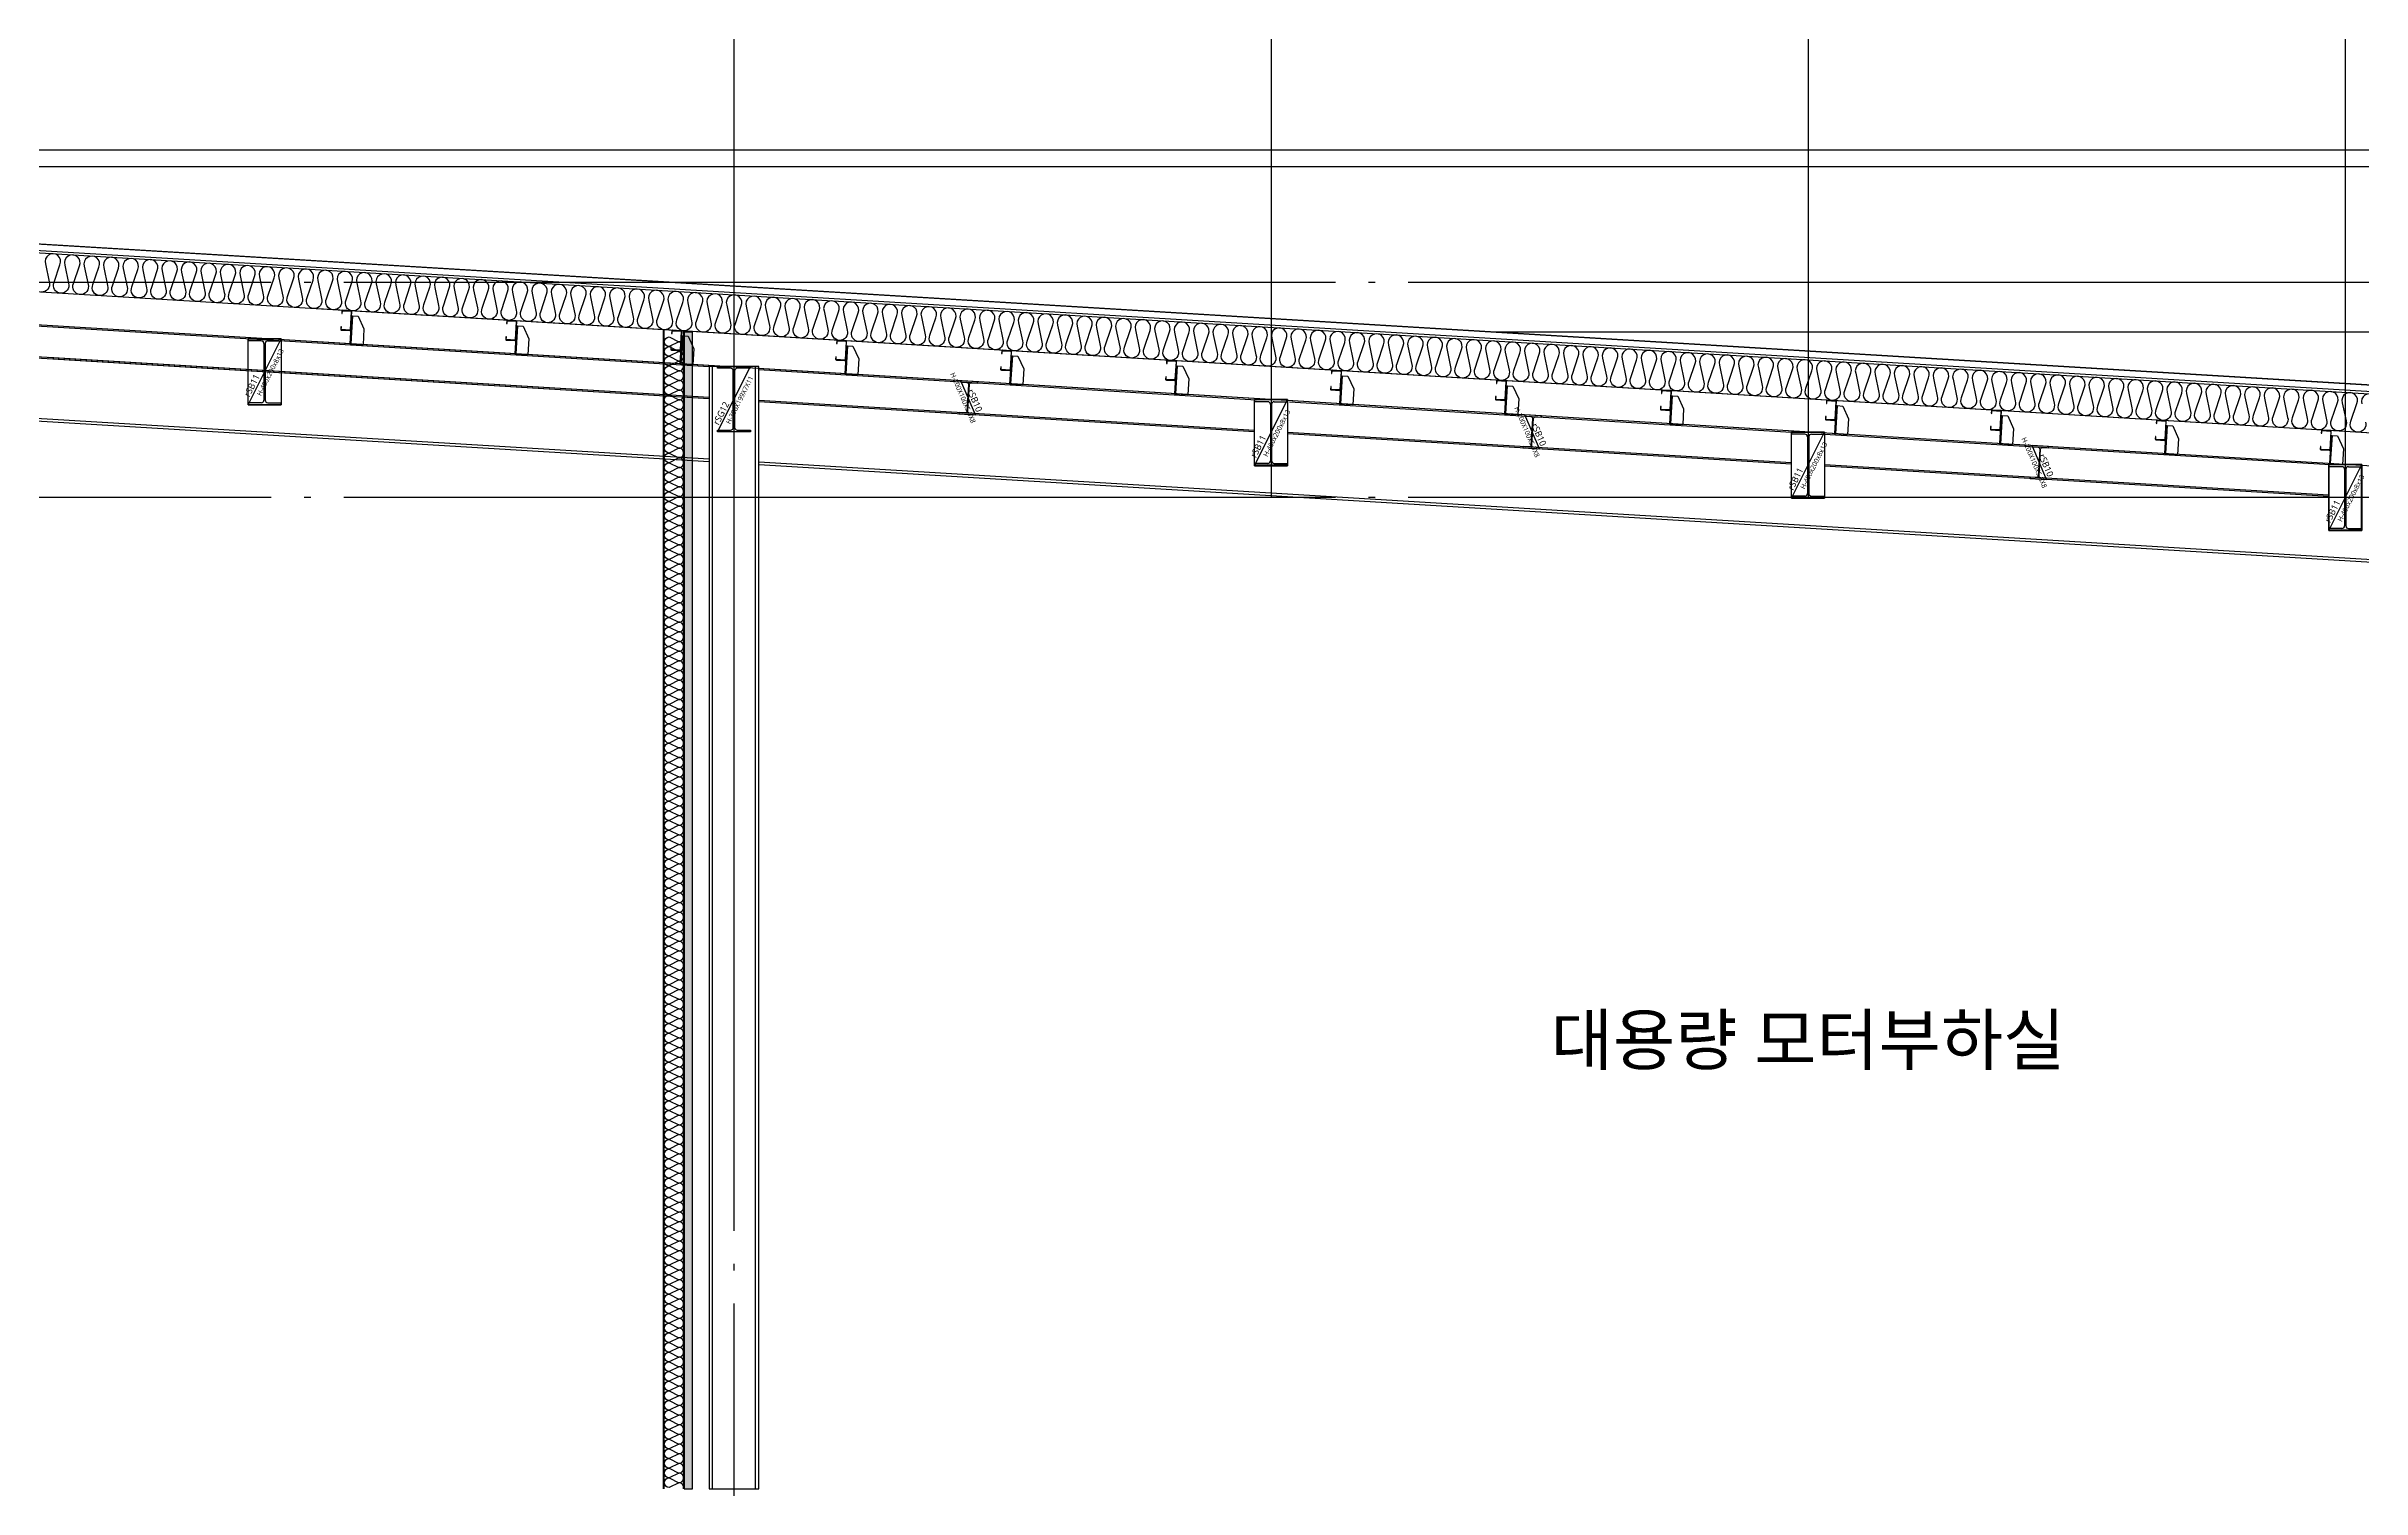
# Model space of a CAD drawing. Header units: millimetres. Extents: x 0 to 672800, y 0 to 118800.
# Drawn here: x 418739 to 432750, y 26444 to 35171 of the extents above; entities that cross this region are included whole.
import ezdxf
from ezdxf.enums import TextEntityAlignment as Align

# ---------------------------------------------------------------- set-up
doc = ezdxf.new("R2010")
doc.units = ezdxf.units.MM
doc.header["$LTSCALE"] = 200
doc.linetypes.add('CEN-GAUN', pattern=[32.2, 30, -1, 0.2, -1])
doc.layers.get('DEFPOINTS').update_dxf_attribs({"color": 137})
for name, color, linetype in [('0-S-col', 4, 'Continuous'), ('01외벽패널', 3, 'Continuous'), ('09GIRDER', 2, 'Continuous'), ('6ELE', 6, 'Continuous'), ('8ELE', 8, 'Continuous'), ('A-ELE-9', 9, 'Continuous'), ('A-STL4', 4, 'Continuous'), ('CEN', 1, 'CEN-GAUN'), ('ELE-6', 6, 'Continuous'), ('ELE-8', 8, 'Continuous'), ('HAT-253', 253, 'Continuous'), ('HAT-INS', 252, 'Continuous'), ('Insul', 252, 'Continuous'), ('PANEL', 6, 'Continuous'), ('S-253', 252, 'Continuous'), ('STEEL-E', 6, 'Continuous'), ('SYP_INSUL', 252, 'Continuous')]:
    doc.layers.add(name, color=color, linetype=linetype)
doc.layers.add('Defpoint', color=125, linetype='Continuous', plot=False)
doc.layers.add('TXT-1', color=137, linetype='Continuous', plot=False)
doc.styles.add('스타일1', font='malgun.ttf')

# ---------------------------------------------------------------- blocks, each defined once
blk = doc.blocks.new('*U292')
at = {"layer": 'HAT-INS'}
for points in [[(0, 0, 0.414214), (0.25, 0.25), (0, 0.75, -1), (0.5, 0.75), (0.25, 0.25, 0.414214), (0.5, 0)], [(0.5, 0, 0.414214), (0.75, 0.25), (0.5, 0.75, -1), (1, 0.75), (0.75, 0.25, 0.414214), (1, 0)], [(1, 0, 0.414214), (1.25, 0.25), (1, 0.75, -1), (1.5, 0.75), (1.25, 0.25, 0.414214), (1.5, 0)], [(1.5, 0, 0.414214), (1.75, 0.25), (1.5, 0.75, -1), (2, 0.75), (1.75, 0.25, 0.414214), (2, 0)], [(2, 0, 0.414214), (2.25, 0.25), (2, 0.75, -1), (2.5, 0.75), (2.25, 0.25, 0.414214), (2.5, 0)], [(2.5, 0, 0.414214), (2.75, 0.25), (2.5, 0.75, -1), (3, 0.75), (2.75, 0.25, 0.414214), (3, 0)], [(3, 0, 0.414214), (3.25, 0.25), (3, 0.75, -1), (3.5, 0.75), (3.25, 0.25, 0.414214), (3.5, 0)], [(3.5, 0, 0.414214), (3.75, 0.25), (3.5, 0.75, -1), (4, 0.75), (3.75, 0.25, 0.414214), (4, 0)], [(4, 0, 0.414214), (4.25, 0.25), (4, 0.75, -1), (4.5, 0.75), (4.25, 0.25, 0.414214), (4.5, 0)], [(4.5, 0, 0.414214), (4.75, 0.25), (4.5, 0.75, -1), (5, 0.75), (4.75, 0.25, 0.414214), (5, 0)], [(5, 0, 0.414214), (5.25, 0.25), (5, 0.75, -1), (5.5, 0.75), (5.25, 0.25, 0.414214), (5.5, 0)], [(5.5, 0, 0.414214), (5.75, 0.25), (5.5, 0.75, -1), (6, 0.75), (5.75, 0.25, 0.414214), (6, 0)], [(6, 0, 0.414214), (6.25, 0.25), (6, 0.75, -1), (6.5, 0.75), (6.25, 0.25, 0.414214), (6.5, 0)], [(6.5, 0, 0.414214), (6.75, 0.25), (6.5, 0.75, -1), (7, 0.75), (6.75, 0.25, 0.414214), (7, 0)], [(7, 0, 0.414214), (7.25, 0.25), (7, 0.75, -1), (7.5, 0.75), (7.25, 0.25, 0.414214), (7.5, 0)], [(7.5, 0, 0.414214), (7.75, 0.25), (7.5, 0.75, -1), (8, 0.75), (7.75, 0.25, 0.414214), (8, 0)], [(8, 0, 0.414214), (8.25, 0.25), (8, 0.75, -1), (8.5, 0.75), (8.25, 0.25, 0.414214), (8.5, 0)], [(8.5, 0, 0.414214), (8.75, 0.25), (8.5, 0.75, -1), (9, 0.75), (8.75, 0.25, 0.414214), (9, 0)], [(9, 0, 0.414214), (9.25, 0.25), (9, 0.75, -1), (9.5, 0.75), (9.25, 0.25, 0.414214), (9.5, 0)], [(9.5, 0, 0.414214), (9.75, 0.25), (9.5, 0.75, -1), (10, 0.75), (9.75, 0.25, 0.414214), (10, 0)], [(10, 0, 0.414214), (10.25, 0.25), (10, 0.75, -1), (10.5, 0.75), (10.25, 0.25, 0.414214), (10.5, 0)], [(10.5, 0, 0.414214), (10.75, 0.25), (10.5, 0.75, -1), (11, 0.75), (10.75, 0.25, 0.414214), (11, 0)], [(11, 0, 0.414214), (11.25, 0.25), (11, 0.75, -1), (11.5, 0.75), (11.25, 0.25, 0.414214), (11.5, 0)], [(11.5, 0, 0.414214), (11.75, 0.25), (11.5, 0.75, -1), (12, 0.75), (11.75, 0.25, 0.414214), (12, 0)], [(12, 0, 0.414214), (12.25, 0.25), (12, 0.75, -1), (12.5, 0.75), (12.25, 0.25, 0.414214), (12.5, 0)], [(12.5, 0, 0.414214), (12.75, 0.25), (12.5, 0.75, -1), (13, 0.75), (12.75, 0.25, 0.414214), (13, 0)], [(13, 0, 0.414214), (13.25, 0.25), (13, 0.75, -1), (13.5, 0.75), (13.25, 0.25, 0.414214), (13.5, 0)], [(13.5, 0, 0.414214), (13.75, 0.25), (13.5, 0.75, -1), (14, 0.75), (13.75, 0.25, 0.414214), (14, 0)], [(14, 0, 0.414214), (14.25, 0.25), (14, 0.75, -1), (14.5, 0.75), (14.25, 0.25, 0.414214), (14.5, 0)], [(14.5, 0, 0.414214), (14.75, 0.25), (14.5, 0.75, -1), (15, 0.75), (14.75, 0.25, 0.414214), (15, 0)], [(15, 0, 0.414214), (15.25, 0.25), (15, 0.75, -1), (15.5, 0.75), (15.25, 0.25, 0.414214), (15.5, 0)], [(15.5, 0, 0.414214), (15.75, 0.25), (15.5, 0.75, -1), (16, 0.75), (15.75, 0.25, 0.414214), (16, 0)], [(16, 0, 0.414214), (16.25, 0.25), (16, 0.75, -1), (16.5, 0.75), (16.25, 0.25, 0.414214), (16.5, 0)], [(16.5, 0, 0.414214), (16.75, 0.25), (16.5, 0.75, -1), (17, 0.75), (16.75, 0.25, 0.414214), (17, 0)], [(17, 0, 0.414214), (17.25, 0.25), (17, 0.75, -1), (17.5, 0.75), (17.25, 0.25, 0.414214), (17.5, 0)], [(17.5, 0, 0.414214), (17.75, 0.25), (17.5, 0.75, -1), (18, 0.75), (17.75, 0.25, 0.414214), (18, 0)], [(18, 0, 0.414214), (18.25, 0.25), (18, 0.75, -1), (18.5, 0.75), (18.25, 0.25, 0.414214), (18.5, 0)], [(18.5, 0, 0.414214), (18.75, 0.25), (18.5, 0.75, -1), (19, 0.75), (18.75, 0.25, 0.414214), (19, 0)], [(19, 0, 0.414214), (19.25, 0.25), (19, 0.75, -1), (19.5, 0.75), (19.25, 0.25, 0.414214), (19.5, 0)], [(19.5, 0, 0.414214), (19.75, 0.25), (19.5, 0.75, -1), (20, 0.75), (19.75, 0.25, 0.414214), (20, 0)], [(20, 0, 0.414214), (20.25, 0.25), (20, 0.75, -1), (20.5, 0.75), (20.25, 0.25, 0.414214), (20.5, 0)], [(20.5, 0, 0.414214), (20.75, 0.25), (20.5, 0.75, -1), (21, 0.75), (20.75, 0.25, 0.414214), (21, 0)], [(21, 0, 0.414214), (21.25, 0.25), (21, 0.75, -1), (21.5, 0.75), (21.25, 0.25, 0.414214), (21.5, 0)], [(21.5, 0, 0.414214), (21.75, 0.25), (21.5, 0.75, -1), (22, 0.75), (21.75, 0.25, 0.414214), (22, 0)], [(22, 0, 0.414214), (22.25, 0.25), (22, 0.75, -1), (22.5, 0.75), (22.25, 0.25, 0.414214), (22.5, 0)], [(22.5, 0, 0.414214), (22.75, 0.25), (22.5, 0.75, -1), (23, 0.75), (22.75, 0.25, 0.414214), (23, 0)], [(23, 0, 0.414214), (23.25, 0.25), (23, 0.75, -1), (23.5, 0.75), (23.25, 0.25, 0.414214), (23.5, 0)], [(23.5, 0, 0.414214), (23.75, 0.25), (23.5, 0.75, -1), (24, 0.75), (23.75, 0.25, 0.414214), (24, 0)], [(24, 0, 0.414214), (24.25, 0.25), (24, 0.75, -1), (24.5, 0.75), (24.25, 0.25, 0.414214), (24.5, 0)], [(24.5, 0, 0.414214), (24.75, 0.25), (24.5, 0.75, -1), (25, 0.75), (24.75, 0.25, 0.414214), (25, 0)], [(25, 0, 0.414214), (25.25, 0.25), (25, 0.75, -1), (25.5, 0.75), (25.25, 0.25, 0.414214), (25.5, 0)], [(25.5, 0, 0.414214), (25.75, 0.25), (25.5, 0.75, -1), (26, 0.75), (25.75, 0.25, 0.414214), (26, 0)], [(26, 0, 0.414214), (26.25, 0.25), (26, 0.75, -1), (26.5, 0.75), (26.25, 0.25, 0.414214), (26.5, 0)], [(26.5, 0, 0.414214), (26.75, 0.25), (26.5, 0.75, -1), (27, 0.75), (26.75, 0.25, 0.414214), (27, 0)], [(27, 0, 0.414214), (27.25, 0.25), (27, 0.75, -1), (27.5, 0.75), (27.25, 0.25, 0.414214), (27.5, 0)], [(27.5, 0, 0.414214), (27.75, 0.25), (27.5, 0.75, -1), (28, 0.75), (27.75, 0.25, 0.414214), (28, 0)], [(28, 0, 0.414214), (28.25, 0.25), (28, 0.75, -1), (28.5, 0.75), (28.25, 0.25, 0.414214), (28.5, 0)], [(28.5, 0, 0.414214), (28.75, 0.25), (28.5, 0.75, -1), (29, 0.75), (28.75, 0.25, 0.414214), (29, 0)], [(29, 0, 0.414214), (29.25, 0.25), (29, 0.75, -1), (29.5, 0.75), (29.25, 0.25, 0.414214), (29.5, 0)], [(29.5, 0, 0.414214), (29.75, 0.25), (29.5, 0.75, -1), (30, 0.75), (29.75, 0.25, 0.414214), (30, 0)], [(30, 0, 0.414214), (30.25, 0.25), (30, 0.75, -1), (30.5, 0.75), (30.25, 0.25, 0.414214), (30.5, 0)], [(30.5, 0, 0.414214), (30.75, 0.25), (30.5, 0.75, -1), (31, 0.75), (30.75, 0.25, 0.414214), (31, 0)], [(31, 0, 0.414214), (31.25, 0.25), (31, 0.75, -1), (31.5, 0.75), (31.25, 0.25, 0.414214), (31.5, 0)], [(31.5, 0, 0.414214), (31.75, 0.25), (31.5, 0.75, -1), (32, 0.75), (31.75, 0.25, 0.414214), (32, 0)], [(32, 0, 0.414214), (32.25, 0.25), (32, 0.75, -1), (32.5, 0.75), (32.25, 0.25, 0.414214), (32.5, 0)], [(32.5, 0, 0.414214), (32.75, 0.25), (32.5, 0.75, -1), (33, 0.75), (32.75, 0.25, 0.414214), (33, 0)], [(33, 0, 0.414214), (33.25, 0.25), (33, 0.75, -1), (33.5, 0.75), (33.25, 0.25, 0.414214), (33.5, 0)], [(33.5, 0, 0.414214), (33.75, 0.25), (33.5, 0.75, -1), (34, 0.75), (33.75, 0.25, 0.414214), (34, 0)], [(34, 0, 0.414214), (34.25, 0.25), (34, 0.75, -1), (34.5, 0.75), (34.25, 0.25, 0.414214), (34.5, 0)], [(34.5, 0, 0.414214), (34.75, 0.25), (34.5, 0.75, -1), (35, 0.75), (34.75, 0.25, 0.414214), (35, 0)], [(35, 0, 0.414214), (35.25, 0.25), (35, 0.75, -1), (35.5, 0.75), (35.25, 0.25, 0.414214), (35.5, 0)], [(35.5, 0, 0.414214), (35.75, 0.25), (35.5, 0.75, -1), (36, 0.75), (35.75, 0.25, 0.414214), (36, 0)], [(36, 0, 0.414214), (36.25, 0.25), (36, 0.75, -1), (36.5, 0.75), (36.25, 0.25, 0.414214), (36.5, 0)], [(36.5, 0, 0.414214), (36.75, 0.25), (36.5, 0.75, -1), (37, 0.75), (36.75, 0.25, 0.414214), (37, 0)], [(37, 0, 0.414214), (37.25, 0.25), (37, 0.75, -1), (37.5, 0.75), (37.25, 0.25, 0.414214), (37.5, 0)], [(37.5, 0, 0.414214), (37.75, 0.25), (37.5, 0.75, -1), (38, 0.75), (37.75, 0.25, 0.414214), (38, 0)], [(38, 0, 0.414214), (38.25, 0.25), (38, 0.75, -1), (38.5, 0.75), (38.25, 0.25, 0.414214), (38.5, 0)], [(38.5, 0, 0.414214), (38.75, 0.25), (38.5, 0.75, -1), (39, 0.75), (38.75, 0.25, 0.414214), (39, 0)], [(39, 0, 0.414214), (39.25, 0.25), (39, 0.75, -1), (39.5, 0.75), (39.25, 0.25, 0.414214), (39.5, 0)], [(39.5, 0, 0.414214), (39.75, 0.25), (39.5, 0.75, -1), (40, 0.75), (39.75, 0.25, 0.414214), (40, 0)], [(40, 0, 0.414214), (40.25, 0.25), (40, 0.75, -1), (40.5, 0.75), (40.25, 0.25, 0.414214), (40.5, 0)], [(40.5, 0, 0.414214), (40.75, 0.25), (40.5, 0.75, -1), (41, 0.75), (40.75, 0.25, 0.414214), (41, 0)], [(41, 0, 0.414214), (41.25, 0.25), (41, 0.75, -1), (41.5, 0.75), (41.25, 0.25, 0.414214), (41.5, 0)], [(41.5, 0, 0.414214), (41.75, 0.25), (41.5, 0.75, -1), (42, 0.75), (41.75, 0.25, 0.414214), (42, 0)], [(42, 0, 0.414214), (42.25, 0.25), (42, 0.75, -1), (42.5, 0.75), (42.25, 0.25, 0.414214), (42.5, 0)], [(42.5, 0, 0.414214), (42.75, 0.25), (42.5, 0.75, -1), (43, 0.75), (42.75, 0.25, 0.414214), (43, 0)], [(43, 0, 0.414214), (43.25, 0.25), (43, 0.75, -1), (43.5, 0.75), (43.25, 0.25, 0.414214), (43.5, 0)], [(43.5, 0, 0.414214), (43.75, 0.25), (43.5, 0.75, -1), (44, 0.75), (43.75, 0.25, 0.414214), (44, 0)], [(44, 0, 0.414214), (44.25, 0.25), (44, 0.75, -1), (44.5, 0.75), (44.25, 0.25, 0.414214), (44.5, 0)], [(44.5, 0, 0.414214), (44.75, 0.25), (44.5, 0.75, -1), (45, 0.75), (44.75, 0.25, 0.414214), (45, 0)], [(45, 0, 0.414214), (45.25, 0.25), (45, 0.75, -1), (45.5, 0.75), (45.25, 0.25, 0.414214), (45.5, 0)], [(45.5, 0, 0.414214), (45.75, 0.25), (45.5, 0.75, -1), (46, 0.75), (45.75, 0.25, 0.414214), (46, 0)], [(46, 0, 0.414214), (46.25, 0.25), (46, 0.75, -1), (46.5, 0.75), (46.25, 0.25, 0.414214), (46.5, 0)], [(46.5, 0, 0.414214), (46.75, 0.25), (46.5, 0.75, -1), (47, 0.75), (46.75, 0.25, 0.414214), (47, 0)], [(47, 0, 0.414214), (47.25, 0.25), (47, 0.75, -1), (47.5, 0.75), (47.25, 0.25, 0.414214), (47.5, 0)], [(47.5, 0, 0.414214), (47.75, 0.25), (47.5, 0.75, -1), (48, 0.75), (47.75, 0.25, 0.414214), (48, 0)], [(48, 0, 0.414214), (48.25, 0.25), (48, 0.75, -1), (48.5, 0.75), (48.25, 0.25, 0.414214), (48.5, 0)], [(48.5, 0, 0.414214), (48.75, 0.25), (48.5, 0.75, -1), (49, 0.75), (48.75, 0.25, 0.414214), (49, 0)], [(49, 0, 0.414214), (49.25, 0.25), (49, 0.75, -1), (49.5, 0.75), (49.25, 0.25, 0.414214), (49.5, 0)], [(49.5, 0, 0.414214), (49.75, 0.25), (49.5, 0.75, -1), (50, 0.75), (49.75, 0.25, 0.414214), (50, 0)], [(50, 0, 0.414214), (50.25, 0.25), (50, 0.75, -1), (50.5, 0.75), (50.25, 0.25, 0.414214), (50.5, 0)], [(50.5, 0, 0.414214), (50.75, 0.25), (50.5, 0.75, -1), (51, 0.75), (50.75, 0.25, 0.414214), (51, 0)], [(51, 0, 0.414214), (51.25, 0.25), (51, 0.75, -1), (51.5, 0.75), (51.25, 0.25, 0.414214), (51.5, 0)], [(51.5, 0, 0.414214), (51.75, 0.25), (51.5, 0.75, -1), (52, 0.75), (51.75, 0.25, 0.414214), (52, 0)], [(52, 0, 0.414214), (52.25, 0.25), (52, 0.75, -1), (52.5, 0.75), (52.25, 0.25, 0.414214), (52.5, 0)], [(52.5, 0, 0.414214), (52.75, 0.25), (52.5, 0.75, -1), (53, 0.75), (52.75, 0.25, 0.414214), (53, 0)], [(53, 0, 0.414214), (53.25, 0.25), (53, 0.75, -1), (53.5, 0.75), (53.25, 0.25, 0.414214), (53.5, 0)], [(53.5, 0, 0.414214), (53.75, 0.25), (53.5, 0.75, -1), (54, 0.75), (53.75, 0.25, 0.414214), (54, 0)], [(54, 0, 0.414214), (54.25, 0.25), (54, 0.75, -1), (54.5, 0.75), (54.25, 0.25, 0.414214), (54.5, 0)], [(54.5, 0, 0.414214), (54.75, 0.25), (54.5, 0.75, -1), (55, 0.75), (54.75, 0.25, 0.414214), (55, 0)], [(55, 0, 0.414214), (55.25, 0.25), (55, 0.75, -1), (55.5, 0.75), (55.25, 0.25, 0.414214), (55.5, 0)], [(55.5, 0, 0.414214), (55.75, 0.25), (55.5, 0.75, -1), (56, 0.75), (55.75, 0.25, 0.414214), (56, 0)], [(56, 0, 0.414214), (56.25, 0.25), (56, 0.75, -1), (56.5, 0.75), (56.25, 0.25, 0.414214), (56.5, 0)], [(56.5, 0, 0.414214), (56.75, 0.25), (56.5, 0.75, -1), (57, 0.75), (56.75, 0.25, 0.414214), (57, 0)], [(57, 0, 0.414214), (57.25, 0.25), (57, 0.75, -1), (57.5, 0.75), (57.25, 0.25, 0.414214), (57.5, 0)], [(57.5, 0, 0.414214), (57.75, 0.25), (57.5, 0.75, -1), (58, 0.75), (57.75, 0.25, 0.414214), (58, 0)], [(58, 0, 0.414214), (58.25, 0.25), (58, 0.75, -1), (58.5, 0.75), (58.25, 0.25, 0.414214), (58.5, 0)], [(58.5, 0, 0.414214), (58.75, 0.25), (58.5, 0.75, -1), (59, 0.75), (58.75, 0.25, 0.414214), (59, 0)], [(59, 0, 0.414214), (59.25, 0.25), (59, 0.75, -1), (59.5, 0.75), (59.25, 0.25, 0.414214), (59.5, 0)]]:
    blk.add_lwpolyline(points, format="xyb", dxfattribs=at)
blk = doc.blocks.new('PURLIN-120x60')
at = {"layer": 'A-ELE-9', "linetype": 'ByBlock'}
for p, q in [((-40, 170), (-80, 95)), ((-6, 170), (-40, 170)), ((-6, 170), (-6, 0)), ((0, 170), (0, 0)), ((-80, 95), (-80, 0)), ((0, 0), (-80, 0))]:
    blk.add_line(p, q, dxfattribs=at)
at = {"layer": 'A-ELE-9'}
blk.add_line((0, 170), (-6, 170), dxfattribs=at)
at = {"layer": 'A-STL4'}
blk.add_lwpolyline([(57, 100), (60, 100), (60, 85, -0.414214), (55, 80), (5, 80, -0.414214), (0, 85), (0, 195, -0.414214), (5, 200), (55, 200, -0.414214), (60, 195), (60, 180), (57, 180), (57, 194, 0.414214), (54, 197), (6, 197, 0.414214), (3, 194), (3, 86, 0.414214), (6, 83), (54, 83, 0.414214), (57, 86)], format="xyb", close=True, dxfattribs=at)
blk = doc.blocks.new('stud-12')
at = {"layer": 'ELE-8'}
for p, q in [((29754, 200), (14795, 200)), ((29647, 0), (14807, 0))]:
    blk.add_line(p, q, dxfattribs=at)
at = {"xscale": -0.9999999999999999, "rotation": 359.9999999996471}
for p in [(15000, 0), (16000, 0), (17000, 0), (18000, 0), (19000, 0), (20000, 0), (21000, 0), (22000, 0), (23000, 0), (24000, 0), (25000, 0), (26000, 0), (27000, 0)]:
    blk.add_blockref('PURLIN-120x60', p, dxfattribs=at)
blk = doc.blocks.new('SG-rSG12')
at = {"layer": '09GIRDER'}
blk.add_lwpolyline([(-100, -396), (-100, -385), (-20, -385, 0.414214), (-4, -369), (-4, -27, 0.414214), (-20, -11), (-100, -11), (-100, 0), (100, 0), (100, -11), (20, -11, 0.414214), (4, -27), (4, -369, 0.414214), (20, -385), (100, -385), (100, -396)], format="xyb", close=True, dxfattribs=at)
at = {"layer": 'DEFPOINTS'}
blk.add_line((-100, -396), (100, 0), dxfattribs=at)
at = {"layer": 'DEFPOINTS', "style": '스타일1'}
for s, height, p in [('H-396X199X7X11', 30, (35, -203)), ('rSG12', 40, (-77, -283, 0))]:
    blk.add_text(s, height=height, rotation=63.3193, dxfattribs=at).set_placement(p, align=Align.MIDDLE_CENTER)
blk = doc.blocks.new('*U463')
for p, q in [((80, 387), (0, 387)), ((96, 371), (96, 29)), ((104, 371), (104, 29)), ((120, 387), (200, 387)), ((80, 13), (0, 13)), ((120, 13), (200, 13))]:
    blk.add_line(p, q)
for points in [[(200, 387), (200, 400), (0, 400), (0, 387)], [(0, 13), (0, 0), (200, 0), (200, 13)]]:
    blk.add_lwpolyline(points)
for centre, start, end in [((80, 371), 0, 90), ((120, 371), 90, 180), ((80, 29), 270, 0), ((120, 29), 180, 270)]:
    blk.add_arc(centre, 16, start, end)
blk = doc.blocks.new('SG-rSB11')
at = {"layer": 'DEFPOINTS'}
blk.add_line((-100, -400), (100, 0), dxfattribs=at)
blk.add_lwpolyline([(-100, 0), (100, 0), (100, -400), (-100, -400)], close=True, dxfattribs=at)
at = {"layer": '09GIRDER'}
blk.add_blockref('*U463', (-100, -400), dxfattribs=at)
at = {"layer": 'DEFPOINTS', "style": '스타일1'}
for s, height, p in [('H-400x200x8x13', 30, (35, -203)), ('rSB11', 40, (-77, -283, 0))]:
    blk.add_text(s, height=height, rotation=63.3193, dxfattribs=at).set_placement(p, align=Align.MIDDLE_CENTER)

msp = doc.modelspace()

# ---------------------------------------------------------------- hatches: boundary and pattern name
at = {"layer": 'HAT-253'}
h = msp.add_hatch(dxfattribs=at)
h.set_pattern_fill('ANSI38', color=256, scale=5)
h.paths.add_polyline_path([(422600, 26443.6), (422650, 26443.6), (422650, 33440.4), (422600, 33440.4)])

# ---------------------------------------------------------------- linework, layer by layer
at = {"layer": '0-S-col', "color": 8}
for p, q in [((422750, 33230.7), (414475, 33731.1)), ((422750, 33046.4), (414500, 33545.2)), ((422750, 33038.4), (414500, 33537.2)), ((422750, 33046.4), (418750, 33288.3)), ((422750, 33038.4), (418750, 33280.2)), ((426061.1, 33030.5), (423050, 33212.6)), ((422750, 32672.7), (414400, 33177.6)), ((426050, 32846.9), (423050, 33028.3)), ((426050, 32838.9), (423050, 33020.2)), ((429300.5, 32834.7), (426261.1, 33018.4)), ((429300, 32650.4), (426250, 32834.8)), ((429300, 32642.3), (426250, 32826.8)), ((432561.1, 32637.5), (429499.5, 32822.6)), ((435750, 31886.7), (423050, 32654.6)), ((432550, 32453.8), (429500, 32638.3)), ((432550, 32445.8), (429500, 32630.2))]:
    msp.add_line(p, q, dxfattribs=at)
for points in [[(422750, 26443.6), (423050, 26443.6), (423050, 33233.6), (422750, 33233.6)], [(422769, 26443.6), (423031, 26443.6), (423031, 33233.6), (422769, 33233.6)]]:
    msp.add_lwpolyline(points, close=True, dxfattribs=at)
at = {"layer": '01외벽패널'}
msp.add_lwpolyline([(414400, 34180.4), (435328.9, 32915), (435314.7, 32679.4), (414400, 33944)], dxfattribs=at)
at = {"layer": '6ELE'}
msp.add_line((392385, 34543.6), (436365, 34543.6), dxfattribs=at)
at = {"layer": '8ELE'}
for p, q in [((392980, 34443.6), (435755, 34443.6)), ((422900, 34443.6), (422900, 33720.6)), ((429400, 34443.6), (429400, 33327.6)), ((427480.2, 33443.6), (435800, 33443.6))]:
    msp.add_line(p, q, dxfattribs=at)
at = {"layer": 'CEN'}
for p, q in [((422900, 40443.6), (422900, 20443.6)), ((381900, 34543.6), (446900, 34543.6)), ((381900, 33743.6), (446900, 33743.6)), ((381900, 32443.6), (446900, 32443.6))]:
    msp.add_line(p, q, dxfattribs=at)
at = {"layer": 'Defpoint'}
for p, q in [((426150, 40443.6), (426150, 32443.6)), ((429400, 40443.6), (429400, 32443.6)), ((432650, 40443.6), (432650, 32443.6))]:
    msp.add_line(p, q, dxfattribs=at)
at = {"layer": 'DEFPOINTS'}
for p, q in [((424361.5, 32941), (424273.7, 33146.6)), ((427774.5, 32734.6), (427686.8, 32940.3)), ((430843.4, 32549), (430755.6, 32754.7))]:
    msp.add_line(p, q, dxfattribs=at)
for points in [[(424361.5, 32941), (424362, 32948.9), (424325.8, 32951.1, -0.4142136), (424315.5, 32962.8), (424325.2, 33124.5, -0.4142136), (424336.9, 33134.8), (424373.1, 33132.6), (424373.5, 33140.6), (424273.7, 33146.6), (424273.2, 33138.6), (424309.4, 33136.4, -0.4142136), (424319.7, 33124.8), (424310, 32963.1, -0.4142136), (424298.3, 32952.8), (424262.1, 32955), (424261.7, 32947)], [(427774.5, 32734.6), (427775, 32742.6), (427738.8, 32744.8, -0.4142136), (427728.5, 32756.4), (427738.3, 32918.1, -0.4142136), (427749.9, 32928.4), (427786.1, 32926.2), (427786.6, 32934.2), (427686.8, 32940.3), (427686.3, 32932.3), (427722.5, 32930.1, -0.4142136), (427732.8, 32918.4), (427723, 32756.7, -0.4142136), (427711.4, 32746.4), (427675.2, 32748.6), (427674.7, 32740.6)], [(430843.4, 32549), (430843.9, 32557), (430807.7, 32559.2, -0.4142136), (430797.4, 32570.8), (430807.2, 32732.5, -0.4142136), (430818.8, 32742.9), (430855, 32740.7), (430855.5, 32748.7), (430755.6, 32754.7), (430755.2, 32746.7), (430791.4, 32744.5, -0.4142136), (430801.7, 32732.9), (430791.9, 32571.2, -0.4142136), (430780.2, 32560.9), (430744.1, 32563), (430743.6, 32555.1)]]:
    msp.add_lwpolyline(points, format="xyb", close=True, dxfattribs=at)
at = {"layer": 'ELE-6'}
for points in [[(414400, 34194.5), (435481.6, 32919.8), (435483.9, 32959.7), (414400, 34234.5)], [(422475, 26443.6), (422475, 33455.7)], [(422600, 26443.6), (422600, 33448.2)]]:
    msp.add_lwpolyline(points, dxfattribs=at)
at = {"layer": 'HAT-INS'}
for points in [[(422479, 26443.6), (422479, 33455.7)], [(422596, 26443.6), (422596, 33448.2)]]:
    msp.add_lwpolyline(points, dxfattribs=at)
at = {"layer": 'Insul'}
for points in [[(432773, 32897.2, -0.5248557), (432725, 32836, -0.5248557), (432684.9, 32902.5), (432720.6, 33008.6, 1.4491979), (432632.5, 33013.9), (432655.2, 32904.3, -0.5248557), (432607.3, 32843.1, -0.5248557), (432567.1, 32909.6), (432602.8, 33015.7, 1.4491979), (432514.7, 33021.1), (432537.4, 32911.4, -0.5248557), (432489.5, 32850.2, -0.5248557), (432449.3, 32916.7), (432485, 33022.8, 1.4491979), (432396.9, 33028.2), (432419.6, 32918.5, -0.5248557), (432371.7, 32857.3, -0.5248557), (432331.5, 32923.8), (432367.2, 33030, 1.4491979), (432279.1, 33035.3), (432301.8, 32925.6, -0.5248557), (432253.9, 32864.5, -0.5248557), (432213.7, 32931), (432249.5, 33037.1, 1.4491979), (432161.3, 33042.4), (432184, 32932.8, -0.5248557), (432136.1, 32871.6, -0.5248557), (432095.9, 32938.1), (432131.7, 33044.2, 1.4491979), (432043.6, 33049.5), (432066.3, 32939.9, -0.5248557), (432018.3, 32878.7, -0.5248557), (431978.1, 32945.2), (432013.9, 33051.3, 1.4491979), (431925.8, 33056.7), (431948.5, 32947, -0.5248557), (431900.6, 32885.8, -0.5248557), (431860.4, 32952.3), (431896.1, 33058.5, 1.4491979), (431808, 33063.8), (431830.7, 32954.1, -0.5248557), (431782.8, 32893, -0.5248557), (431742.6, 32959.5), (431778.3, 33065.6, 1.4491979), (431690.2, 33070.9), (431712.9, 32961.2, -0.5248557), (431665, 32900.1, -0.5248557), (431624.8, 32966.6), (431660.5, 33072.7, 1.4491979), (431572.4, 33078), (431595.1, 32968.4, -0.5248557), (431547.2, 32907.2, -0.5248557), (431507, 32973.7), (431542.7, 33079.8, 1.4491979), (431454.6, 33085.1), (431477.3, 32975.5, -0.5248557), (431429.4, 32914.3, -0.5248557), (431389.2, 32980.8), (431425, 33086.9, 1.4491979), (431336.9, 33092.3), (431359.5, 32982.6, -0.5248557), (431311.6, 32921.4, -0.5248557), (431271.4, 32987.9), (431307.2, 33094.1, 1.4491979), (431219.1, 33099.4), (431241.8, 32989.7, -0.5248557), (431193.8, 32928.6, -0.5248557), (431153.7, 32995.1), (431189.4, 33101.2, 1.4491979), (431101.3, 33106.5), (431124, 32996.9, -0.5248557), (431076.1, 32935.7, -0.5248557), (431035.9, 33002.2), (431071.6, 33108.3, 1.4491979), (430983.5, 33113.6), (431006.2, 33004, -0.5248557), (430958.3, 32942.8, -0.5248557), (430918.1, 33009.3), (430953.8, 33115.4, 1.4491979), (430865.7, 33120.8), (430888.4, 33011.1, -0.5248557), (430840.5, 32949.9, -0.5248557), (430800.3, 33016.4), (430836, 33122.6, 1.4491979), (430747.9, 33127.9), (430770.6, 33018.2, -0.5248557), (430722.7, 32957, -0.5248557), (430682.5, 33023.6), (430718.2, 33129.7, 1.4491979), (430630.1, 33135), (430652.8, 33025.3, -0.5248557), (430604.9, 32964.2, -0.5248557), (430564.7, 33030.7), (430600.5, 33136.8, 1.4491979), (430512.4, 33142.1), (430535, 33032.5, -0.5248557), (430487.1, 32971.3, -0.5248557), (430446.9, 33037.8), (430482.7, 33143.9, 1.4491979), (430394.6, 33149.2), (430417.3, 33039.6, -0.5248557), (430369.4, 32978.4, -0.5248557), (430329.2, 33044.9), (430364.9, 33151, 1.4491979), (430276.8, 33156.4), (430299.5, 33046.7, -0.5248557), (430251.6, 32985.5, -0.5248557), (430211.4, 33052), (430247.1, 33158.2, 1.4491979), (430159, 33163.5), (430181.7, 33053.8, -0.5248557), (430133.8, 32992.7, -0.5248557), (430093.6, 33059.2), (430129.3, 33165.3, 1.4491979), (430041.2, 33170.6), (430063.9, 33061, -0.5248557), (430016, 32999.8, -0.5248557), (429975.8, 33066.3), (430011.5, 33172.4, 1.4491979), (429923.4, 33177.7), (429946.1, 33068.1, -0.5248557), (429898.2, 33006.9, -0.5248557), (429858, 33073.4), (429893.8, 33179.5, 1.4491979), (429805.7, 33184.9), (429828.3, 33075.2, -0.5248557), (429780.4, 33014, -0.5248557), (429740.2, 33080.5), (429776, 33186.7, 1.4491979), (429687.9, 33192), (429710.6, 33082.3, -0.5248557), (429662.6, 33021.1, -0.5248557), (429622.5, 33087.6), (429658.2, 33193.8, 1.4491979), (429570.1, 33199.1), (429592.8, 33089.4, -0.5248557), (429544.9, 33028.3, -0.5248557), (429504.7, 33094.8), (429540.4, 33200.9, 1.4491979), (429452.3, 33206.2), (429475, 33096.6, -0.5248557), (429427.1, 33035.4, -0.5248557), (429386.9, 33101.9), (429422.6, 33208, 1.4491979), (429334.5, 33213.3), (429357.2, 33103.7, -0.5248557), (429309.3, 33042.5, -0.5248557), (429269.1, 33109), (429304.8, 33215.1, 1.4491979), (429216.7, 33220.5), (429239.4, 33110.8, -0.5248557), (429191.5, 33049.6, -0.5248557), (429151.3, 33116.1), (429187, 33222.3, 1.4491979), (429098.9, 33227.6), (429121.6, 33117.9, -0.5248557), (429073.7, 33056.8, -0.5248557), (429033.5, 33123.3), (429069.3, 33229.4, 1.4491979), (428981.2, 33234.7), (429003.8, 33125.1, -0.5248557), (428955.9, 33063.9, -0.5248557), (428915.7, 33130.4), (428951.5, 33236.5, 1.4491979), (428863.4, 33241.8), (428886.1, 33132.2, -0.5248557), (428838.1, 33071, -0.5248557), (428798, 33137.5), (428833.7, 33243.6, 1.4491979), (428745.6, 33249), (428768.3, 33139.3, -0.5248557), (428720.4, 33078.1, -0.5248557), (428680.2, 33144.6), (428715.9, 33250.7, 1.4491979), (428627.8, 33256.1), (428650.5, 33146.4, -0.5248557), (428602.6, 33085.2, -0.5248557), (428562.4, 33151.7), (428598.1, 33257.9, 1.4491979), (428510, 33263.2), (428532.7, 33153.5, -0.5248557), (428484.8, 33092.4, -0.5248557), (428444.6, 33158.9), (428480.3, 33265, 1.4491979), (428392.2, 33270.3), (428414.9, 33160.7, -0.5248557), (428367, 33099.5, -0.5248557), (428326.8, 33166), (428362.6, 33272.1, 1.4491979), (428274.4, 33277.4), (428297.1, 33167.8, -0.5248557), (428249.2, 33106.6, -0.5248557), (428209, 33173.1), (428244.8, 33279.2, 1.4491979), (428156.7, 33284.6), (428179.4, 33174.9, -0.5248557), (428131.4, 33113.7, -0.5248557), (428091.2, 33180.2), (428127, 33286.4, 1.4491979), (428038.9, 33291.7), (428061.6, 33182, -0.5248557), (428013.7, 33120.9, -0.5248557), (427973.5, 33187.4), (428009.2, 33293.5, 1.4491979), (427921.1, 33298.8), (427943.8, 33189.1, -0.5248557), (427895.9, 33128, -0.5248557), (427855.7, 33194.5), (427891.4, 33300.6, 1.4491979), (427803.3, 33305.9), (427826, 33196.3, -0.5248557), (427778.1, 33135.1, -0.5248557), (427737.9, 33201.6), (427773.6, 33307.7, 1.4491979), (427685.5, 33313), (427708.2, 33203.4, -0.5248557), (427660.3, 33142.2, -0.5248557), (427620.1, 33208.7), (427655.8, 33314.8, 1.4491979), (427567.7, 33320.2), (427590.4, 33210.5, -0.5248557), (427542.5, 33149.3, -0.5248557), (427502.3, 33215.8), (427538.1, 33322, 1.4491979), (427450, 33327.3), (427472.6, 33217.6, -0.5248557), (427424.7, 33156.5, -0.5248557), (427384.5, 33223), (427420.3, 33329.1, 1.4491979), (427332.2, 33334.4), (427354.9, 33224.8, -0.5248557), (427306.9, 33163.6, -0.5248557), (427266.8, 33230.1), (427302.5, 33336.2, 1.4491979), (427214.4, 33341.5), (427237.1, 33231.9, -0.5248557), (427189.2, 33170.7, -0.5248557), (427149, 33237.2), (427184.7, 33343.3, 1.4491979), (427096.6, 33348.7), (427119.3, 33239, -0.5248557), (427071.4, 33177.8, -0.5248557), (427031.2, 33244.3), (427066.9, 33350.5, 1.4491979), (426978.8, 33355.8), (427001.5, 33246.1, -0.5248557), (426953.6, 33184.9, -0.5248557), (426913.4, 33251.5), (426949.1, 33357.6, 1.4491979), (426861, 33362.9), (426883.7, 33253.2, -0.5248557), (426835.8, 33192.1, -0.5248557), (426795.6, 33258.6), (426831.3, 33364.7, 1.4491979), (426743.2, 33370), (426765.9, 33260.4, -0.5248557), (426718, 33199.2, -0.5248557), (426677.8, 33265.7), (426713.6, 33371.8, 1.4491979), (426625.5, 33377.1), (426648.1, 33267.5, -0.5248557), (426600.2, 33206.3, -0.5248557), (426560, 33272.8), (426595.8, 33378.9, 1.4491979), (426507.7, 33384.3), (426530.4, 33274.6, -0.5248557), (426482.5, 33213.4, -0.5248557), (426442.3, 33279.9), (426478, 33386.1, 1.4491979), (426389.9, 33391.4), (426412.6, 33281.7, -0.5248557), (426364.7, 33220.6, -0.5248557), (426324.5, 33287.1), (426360.2, 33393.2, 1.4491979), (426272.1, 33398.5), (426294.8, 33288.9, -0.5248557), (426246.9, 33227.7, -0.5248557), (426206.7, 33294.2), (426242.4, 33400.3, 1.4491979), (426154.3, 33405.6), (426177, 33296, -0.5248557), (426129.1, 33234.8, -0.5248557), (426088.9, 33301.3), (426124.6, 33407.4, 1.4491979), (426036.5, 33412.8), (426059.2, 33303.1, -0.5248557), (426011.3, 33241.9, -0.5248557), (425971.1, 33308.4), (426006.9, 33414.6, 1.4491979), (425918.8, 33419.9), (425941.4, 33310.2, -0.5248557), (425893.5, 33249, -0.5248557), (425853.3, 33315.5), (425889.1, 33421.7, 1.4491979), (425801, 33427), (425823.7, 33317.3, -0.5248557), (425775.7, 33256.2, -0.5248557), (425735.5, 33322.7), (425771.3, 33428.8, 1.4491979), (425683.2, 33434.1), (425705.9, 33324.5, -0.5248557), (425658, 33263.3, -0.5248557), (425617.8, 33329.8), (425653.5, 33435.9, 1.4491979), (425565.4, 33441.2), (425588.1, 33331.6, -0.5248557), (425540.2, 33270.4, -0.5248557), (425500, 33336.9), (425535.7, 33443, 1.4491979), (425447.6, 33448.4), (425470.3, 33338.7, -0.5248557), (425422.4, 33277.5, -0.5248557), (425382.2, 33344), (425417.9, 33450.2, 1.4491979), (425329.8, 33455.5), (425352.5, 33345.8, -0.5248557), (425304.6, 33284.7, -0.5248557), (425264.4, 33351.2), (425300.1, 33457.3, 1.4491979), (425212, 33462.6), (425234.7, 33353, -0.5248557), (425186.8, 33291.8, -0.5248557), (425146.6, 33358.3), (425182.4, 33464.4, 1.4491979), (425094.3, 33469.7), (425116.9, 33360.1, -0.5248557), (425069, 33298.9, -0.5248557), (425028.8, 33365.4), (425064.6, 33471.5, 1.4491979), (424976.5, 33476.9), (424999.2, 33367.2, -0.5248557), (424951.2, 33306, -0.5248557), (424911.1, 33372.5), (424946.8, 33478.6, 1.4491979), (424858.7, 33484), (424881.4, 33374.3, -0.5248557), (424833.5, 33313.1, -0.5248557), (424793.3, 33379.6), (424829, 33485.8, 1.4491979), (424740.9, 33491.1), (424763.6, 33381.4, -0.5248557), (424715.7, 33320.3, -0.5248557), (424675.5, 33386.8), (424711.2, 33492.9, 1.4491979), (424623.1, 33498.2), (424645.8, 33388.6, -0.5248557), (424597.9, 33327.4, -0.5248557), (424557.7, 33393.9), (424593.4, 33500, 1.4491979), (424505.3, 33505.3), (424528, 33395.7, -0.5248557), (424480.1, 33334.5, -0.5248557), (424439.9, 33401), (424475.7, 33507.1, 1.4491979), (424387.5, 33512.5), (424410.2, 33402.8, -0.5248557), (424362.3, 33341.6, -0.5248557), (424322.1, 33408.1), (424357.9, 33514.3, 1.4491979), (424269.8, 33519.6), (424292.4, 33409.9, -0.5248557), (424244.5, 33348.8, -0.5248557), (424204.3, 33415.3), (424240.1, 33521.4, 1.4491979), (424152, 33526.7), (424174.7, 33417, -0.5248557), (424126.8, 33355.9, -0.5248557), (424086.6, 33422.4), (424122.3, 33528.5, 1.4491979), (424034.2, 33533.8), (424056.9, 33424.2, -0.5248557), (424009, 33363, -0.5248557), (423968.8, 33429.5), (424004.5, 33535.6, 1.4491979), (423916.4, 33541), (423939.1, 33431.3, -0.5248557), (423891.2, 33370.1, -0.5248557), (423851, 33436.6), (423886.7, 33542.7, 1.4491979), (423798.6, 33548.1), (423821.3, 33438.4, -0.5248557), (423773.4, 33377.2, -0.5248557), (423733.2, 33443.7), (423768.9, 33549.9, 1.4491979), (423680.8, 33555.2), (423703.5, 33445.5, -0.5248557), (423655.6, 33384.4, -0.5248557), (423615.4, 33450.9), (423651.2, 33557, 1.4491979), (423563.1, 33562.3), (423585.7, 33452.7, -0.5248557), (423537.8, 33391.5, -0.5248557), (423497.6, 33458), (423533.4, 33564.1, 1.4491979), (423445.3, 33569.4), (423468, 33459.8, -0.5248557), (423420, 33398.6, -0.5248557), (423379.9, 33465.1), (423415.6, 33571.2, 1.4491979), (423327.5, 33576.6), (423350.2, 33466.9, -0.5248557), (423302.3, 33405.7, -0.5248557), (423262.1, 33472.2), (423297.8, 33578.4, 1.4491979), (423209.7, 33583.7), (423232.4, 33474, -0.5248557), (423184.5, 33412.8, -0.5248557), (423144.3, 33479.4), (423180, 33585.5, 1.4491979), (423091.9, 33590.8), (423114.6, 33481.1, -0.5248557), (423066.7, 33420, -0.5248557), (423026.5, 33486.5), (423062.2, 33592.6, 1.4491979), (422974.1, 33597.9), (422996.8, 33488.3, -0.5248557), (422948.9, 33427.1, -0.5248557), (422908.7, 33493.6), (422944.4, 33599.7, 1.4491979), (422856.3, 33605), (422879, 33495.4, -0.5248557), (422831.1, 33434.2, -0.5248557), (422790.9, 33500.7), (422826.7, 33606.8, 1.4491979), (422738.6, 33612.2), (422761.2, 33502.5, -0.5248557), (422713.3, 33441.3, -0.5248557), (422673.1, 33507.8), (422708.9, 33614, 1.4491979), (422620.8, 33619.3), (422643.5, 33509.6, -0.5248557), (422595.5, 33448.5, -0.5248557), (422555.4, 33515), (422591.1, 33621.1, 1.4491979), (422503, 33626.4), (422525.7, 33516.8, -0.5248557), (422477.8, 33455.6, -0.5248557), (422437.6, 33522.1), (422473.3, 33628.2, 1.4491979), (422385.2, 33633.5), (422407.9, 33523.9, -0.5248557), (422360, 33462.7, -0.5248557), (422319.8, 33529.2), (422355.5, 33635.3, 1.4491979), (422267.4, 33640.7), (422290.1, 33531, -0.5248557), (422242.2, 33469.8, -0.5248557), (422202, 33536.3), (422237.7, 33642.5, 1.4491979), (422149.6, 33647.8), (422172.3, 33538.1, -0.5248557), (422124.4, 33476.9, -0.5248557), (422084.2, 33543.4), (422120, 33649.6, 1.4491979), (422031.8, 33654.9), (422054.5, 33545.2, -0.5248557), (422006.6, 33484.1, -0.5248557), (421966.4, 33550.6), (422002.2, 33656.7, 1.4491979), (421914.1, 33662), (421936.8, 33552.4, -0.5248557), (421888.8, 33491.2, -0.5248557), (421848.6, 33557.7), (421884.4, 33663.8, 1.4491979), (421796.3, 33669.1), (421819, 33559.5, -0.5248557), (421771.1, 33498.3, -0.5248557), (421730.9, 33564.8), (421766.6, 33670.9, 1.4491979), (421678.5, 33676.3), (421701.2, 33566.6, -0.5248557), (421653.3, 33505.4, -0.5248557), (421613.1, 33571.9), (421648.8, 33678.1, 1.4491979), (421560.7, 33683.4), (421583.4, 33573.7, -0.5248557), (421535.5, 33512.6, -0.5248557), (421495.3, 33579.1), (421531, 33685.2, 1.4491979), (421442.9, 33690.5), (421465.6, 33580.9, -0.5248557), (421417.7, 33519.7, -0.5248557), (421377.5, 33586.2), (421413.2, 33692.3, 1.4491979), (421325.1, 33697.6), (421347.8, 33588, -0.5248557), (421299.9, 33526.8, -0.5248557), (421259.7, 33593.3), (421295.5, 33699.4, 1.4491979), (421207.4, 33704.8), (421230, 33595.1, -0.5248557), (421182.1, 33533.9, -0.5248557), (421141.9, 33600.4), (421177.7, 33706.5, 1.4491979), (421089.6, 33711.9), (421112.3, 33602.2, -0.5248557), (421064.3, 33541, -0.5248557), (421024.2, 33607.5), (421059.9, 33713.7, 1.4491979), (420971.8, 33719), (420994.5, 33609.3, -0.5248557), (420946.6, 33548.2, -0.5248557), (420906.4, 33614.7), (420942.1, 33720.8, 1.4491979), (420854, 33726.1), (420876.7, 33616.5, -0.5248557), (420828.8, 33555.3, -0.5248557), (420788.6, 33621.8), (420824.3, 33727.9, 1.4491979), (420736.2, 33733.2), (420758.9, 33623.6, -0.5248557), (420711, 33562.4, -0.5248557), (420670.8, 33628.9), (420706.5, 33735, 1.4491979), (420618.4, 33740.4), (420641.1, 33630.7, -0.5248557), (420593.2, 33569.5, -0.5248557), (420553, 33636), (420588.7, 33742.2, 1.4491979), (420500.6, 33747.5), (420523.3, 33637.8, -0.5248557), (420475.4, 33576.7, -0.5248557), (420435.2, 33643.2), (420471, 33749.3, 1.4491979), (420382.9, 33754.6), (420405.5, 33644.9, -0.5248557), (420357.6, 33583.8, -0.5248557), (420317.4, 33650.3), (420353.2, 33756.4, 1.4491979), (420265.1, 33761.7), (420287.8, 33652.1, -0.5248557), (420239.9, 33590.9, -0.5248557), (420199.7, 33657.4), (420235.4, 33763.5, 1.4491979), (420147.3, 33768.9), (420170, 33659.2, -0.5248557), (420122.1, 33598, -0.5248557), (420081.9, 33664.5), (420117.6, 33770.6, 1.4491979), (420029.5, 33776), (420052.2, 33666.3, -0.5248557), (420004.3, 33605.1, -0.5248557), (419964.1, 33671.6), (419999.8, 33777.8, 1.4491979), (419911.7, 33783.1), (419934.4, 33673.4, -0.5248557), (419886.5, 33612.3, -0.5248557), (419846.3, 33678.8), (419882, 33784.9, 1.4491979), (419793.9, 33790.2), (419816.6, 33680.6, -0.5248557), (419768.7, 33619.4, -0.5248557), (419728.5, 33685.9), (419764.3, 33792, 1.4491979), (419676.2, 33797.3), (419698.8, 33687.7, -0.5248557), (419650.9, 33626.5, -0.5248557), (419610.7, 33693), (419646.5, 33799.1, 1.4491979), (419558.4, 33804.5), (419581.1, 33694.8, -0.5248557), (419533.1, 33633.6, -0.5248557), (419493, 33700.1), (419528.7, 33806.3, 1.4491979), (419440.6, 33811.6), (419463.3, 33701.9, -0.5248557), (419415.4, 33640.7, -0.5248557), (419375.2, 33707.3), (419410.9, 33813.4, 1.4491979), (419322.8, 33818.7), (419345.5, 33709, -0.5248557), (419297.6, 33647.9, -0.5248557), (419257.4, 33714.4), (419293.1, 33820.5, 1.4491979), (419205, 33825.8), (419227.7, 33716.2, -0.5248557), (419179.8, 33655, -0.5248557), (419139.6, 33721.5), (419175.3, 33827.6, 1.4491979), (419087.2, 33832.9), (419109.9, 33723.3, -0.5248557), (419062, 33662.1, -0.5248557), (419021.8, 33728.6), (419057.5, 33834.7, 1.4491979), (418969.4, 33840.1), (418992.1, 33730.4, -0.5248557), (418944.2, 33669.2, -0.5248557), (418904, 33735.7), (418939.8, 33841.9, 1.4491979), (418851.7, 33847.2), (418874.3, 33737.5, -0.5248557), (418826.4, 33676.4, -0.5248557), (418786.2, 33742.9), (418822, 33849, 1.4491979), (418733.9, 33854.3), (418756.6, 33744.7, -0.5248557), (418708.6, 33683.5, -0.5248557)], [(432838.4, 33001.5, 1.4491979), (432750.3, 33006.8)]]:
    msp.add_lwpolyline(points, format="xyb", dxfattribs=at)
msp.add_lwpolyline([(422600, 26443.6), (422650, 26443.6), (422650, 33440.4), (422600, 33440.4), (422600, 26443.6)], dxfattribs=at)
at = {"layer": 'S-253'}
for points in [[(419960, 33401.4), (420160, 33401.4), (420160, 33001.4), (419960, 33001.4)], [(426050.5, 33033.2), (426249.5, 33033.2), (426249.5, 32637.2), (426050.5, 32637.2)], [(429300.5, 32836.7), (429499.5, 32836.7), (429499.5, 32440.7), (429300.5, 32440.7)], [(432550.5, 32244.1), (432749.5, 32244.1), (432749.5, 32640.1), (432550.5, 32640.1)]]:
    msp.add_lwpolyline(points, close=True, dxfattribs=at)
at = {"layer": 'STEEL-E'}
for p, q in [((435900, 32443.6), (414400, 33743.6)), ((422750, 32655.7), (414400, 33160.6)), ((435750, 31869.6), (423050, 32637.6))]:
    msp.add_line(p, q, dxfattribs=at)
at = {"layer": 'SYP_INSUL'}
msp.add_line((435483.7, 32956.7), (414400, 34231.5), dxfattribs=at)

# ---------------------------------------------------------------- block references
at = {"layer": 'HAT-INS', "xscale": 117.0000000000002, "yscale": 117.0000000000002, "zscale": 117.0000000000002, "rotation": 90}
msp.add_blockref('*U292', (422596, 26450.4), dxfattribs=at)
at = {"layer": 'PANEL', "rotation": 356.5398167710138}
msp.add_blockref('stud-12', (405603.2, 34275.5), dxfattribs=at)
at = {"layer": 'S-253'}
for name, p in [('SG-rSB11', (420060, 33401.4)), ('SG-rSG12', (422900, 33233.6)), ('SG-rSB11', (426150, 33033.2)), ('SG-rSB11', (429400, 32836.7)), ('SG-rSB11', (432650, 32640.1))]:
    msp.add_blockref(name, p, dxfattribs=at)

# ---------------------------------------------------------------- texts
at = {"layer": 'DEFPOINTS', "style": '스타일1'}
for s, height, p in [('H-200X100X5.5X8', 30, (424286.3, 33043.3)), ('rSB10', 40, (424358.7, 33027.6, 0)), ('H-200X100X5.5X8', 30, (427699.4, 32836.9)), ('rSB10', 40, (427771.7, 32821.3, 0)), ('H-200X100X5.5X8', 30, (430768.2, 32651.4)), ('rSB10', 40, (430840.6, 32635.7, 0))]:
    msp.add_text(s, height=height, rotation=293.10487, dxfattribs=at).set_placement(p, align=Align.MIDDLE_CENTER)
at = {"layer": 'TXT-1', "style": '스타일1'}
msp.add_text('대용량 모터부하실', height=300, dxfattribs=at).set_placement((429399.5, 29159), align=Align.MIDDLE_CENTER)

doc.saveas('drawing.dxf')
